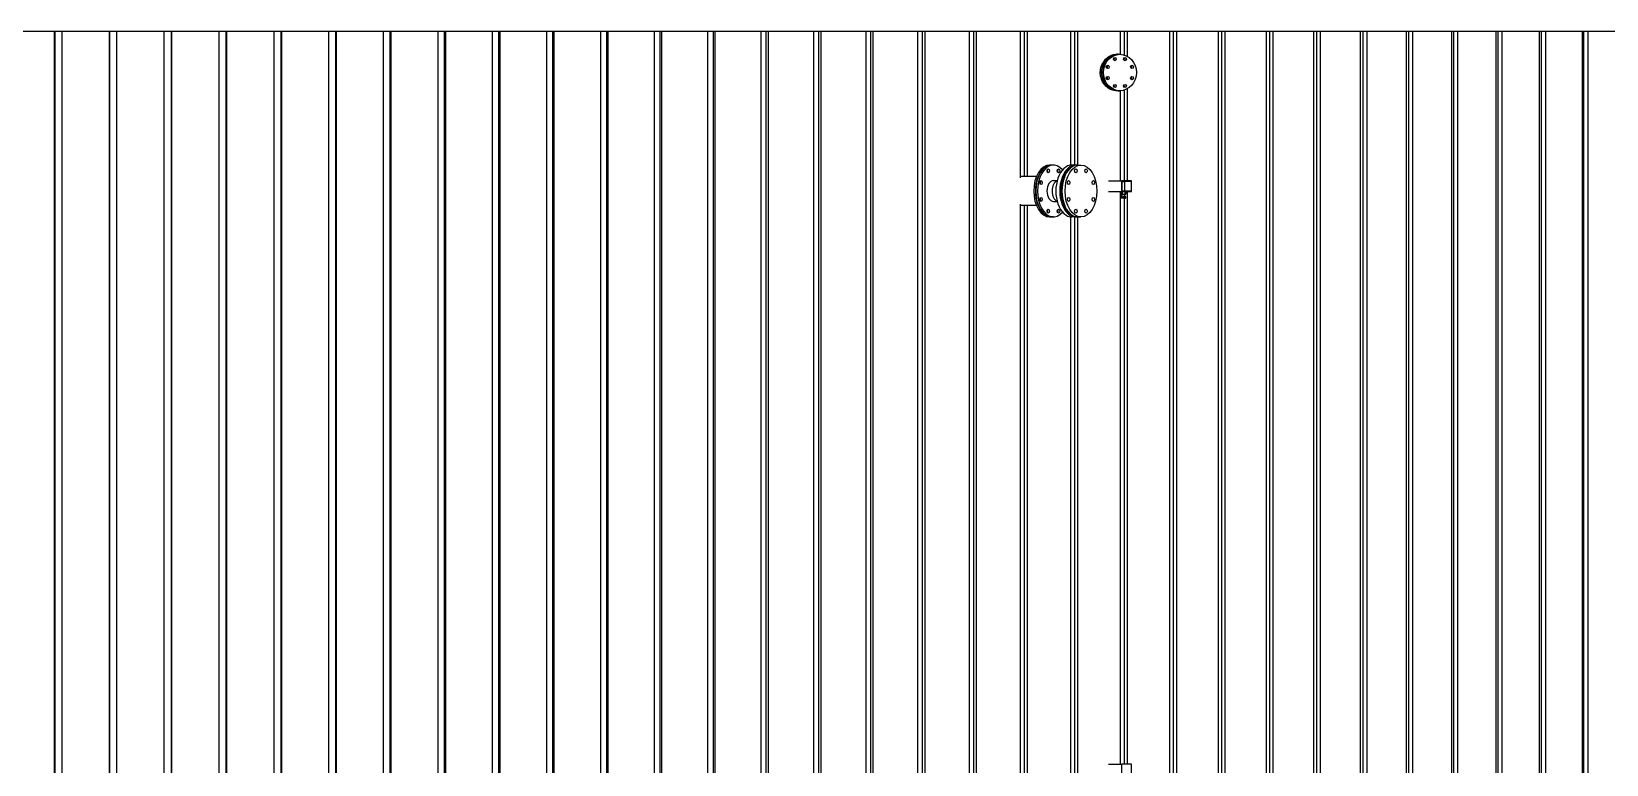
# Model space of a CAD drawing. Header units: millimetres. Extents: x 0 to 157650, y 0 to 89100.
# Drawn here: x 25553 to 34197, y 73149 to 77170 of the extents above; entities that cross this region are included whole.
import ezdxf

# ---------------------------------------------------------------- set-up
doc = ezdxf.new("R2010")
doc.units = ezdxf.units.MM
doc.header["$LTSCALE"] = 150
doc.layers.add('Visible', color=7, linetype='Continuous', lineweight=25)

msp = doc.modelspace()

# ---------------------------------------------------------------- linework, layer by layer
at = {"layer": 'Visible', "color": 9, "true_color": 0xc0c0c0}
for p, q in [((35393, 77170.4), (18587.2, 77170.4)), ((25678.8, 55508.9), (25678.8, 77170.4)), ((25680.5, 77170.4), (25680.5, 55508.9)), ((25718.7, 77170.4), (25718.7, 55508.9)), ((25980, 55508.9), (25980, 77170.4)), ((25980.8, 77170.4), (25980.8, 55508.9)), ((26019.9, 77170.4), (26019.9, 55508.9)), ((26281.3, 55508.9), (26281.3, 77170.4)), ((26321.3, 55508.9), (26321.3, 77170.4)), ((26321.3, 77170.4), (26321.3, 55508.9)), ((26582.7, 55508.9), (26582.7, 77170.4)), ((26621.8, 55508.9), (26621.8, 77170.4)), ((26622.7, 77170.4), (26622.7, 55508.9)), ((26883.9, 55508.9), (26883.9, 77170.4)), ((26922.1, 55508.9), (26922.1, 77170.4)), ((26923.9, 77170.4), (26923.9, 55508.9)), ((27184.8, 55508.9), (27184.8, 77170.4)), ((27222.1, 55508.9), (27222.1, 77170.4)), ((27224.7, 77170.4), (27224.7, 55508.9)), ((27485.1, 55508.9), (27485.1, 77170.4)), ((27521.4, 55508.9), (27521.4, 77170.4)), ((27524.9, 77170.4), (27524.9, 55508.9)), ((27784.7, 55508.9), (27784.7, 77170.4)), ((27820, 55508.9), (27820, 77170.4)), ((27824.4, 77170.4), (27824.4, 55508.9)), ((28083.3, 55508.9), (28083.3, 77170.4)), ((28117.7, 55508.9), (28117.7, 77170.4)), ((28122.9, 77170.4), (28122.9, 55508.9)), ((28380.9, 55508.9), (28380.9, 77170.4)), ((28414.3, 55508.9), (28414.3, 77170.4)), ((28420.3, 77170.4), (28420.3, 55508.9)), ((28677.2, 55508.9), (28677.2, 77170.4)), ((28709.5, 55508.9), (28709.5, 77170.4)), ((28716.4, 77170.4), (28716.4, 55508.9)), ((28972, 55508.9), (28972, 77170.4)), ((29003.3, 55508.9), (29003.3, 77170.4)), ((29011, 77170.4), (29011, 55508.9)), ((29265.2, 55508.9), (29265.2, 77170.4)), ((29295.4, 55508.9), (29295.4, 77170.4)), ((29304, 77170.4), (29304, 55508.9)), ((29556.6, 55508.9), (29556.6, 77170.4)), ((29585.7, 55508.9), (29585.7, 77170.4)), ((29595.1, 77170.4), (29595.1, 55508.9)), ((29846, 55508.9), (29846, 77170.4)), ((29873.9, 55508.9), (29873.9, 77170.4)), ((29884.2, 77170.4), (29884.2, 55508.9)), ((30133.2, 55508.9), (30133.2, 77170.4)), ((30160, 55508.9), (30160, 77170.4)), ((30171.1, 77170.4), (30171.1, 55508.9)), ((30418, 55508.9), (30418, 77170.4)), ((30443.7, 55508.9), (30443.7, 77170.4)), ((30455.6, 77170.4), (30455.6, 55508.9)), ((30700.3, 55508.9), (30700.3, 77170.4)), ((30724.9, 55508.9), (30724.9, 77170.4)), ((30737.6, 77170.4), (30737.6, 55508.9)), ((30980, 76367.3), (30980, 77170.4)), ((31003.3, 76374.9), (31003.3, 77170.4)), ((31016.8, 77170.4), (31016.8, 76374.9)), ((31256.7, 76437.6), (31256.7, 77170.4)), ((31278.9, 76437.9), (31278.9, 77170.4)), ((31293.2, 77170.4), (31293.2, 76437.8)), ((31530.4, 77045.3), (31530.4, 77170.4)), ((31551.4, 77041.5), (31551.4, 77170.4)), ((31566.5, 77170.4), (31566.5, 77035)), ((31800.9, 72374.9), (31800.9, 77170.4)), ((31820.7, 72374.9), (31820.7, 77170.4)), ((31836.6, 77170.4), (31836.6, 72374.9)), ((32068.1, 55508.9), (32068.1, 77170.4)), ((32086.6, 55508.9), (32086.6, 77170.4)), ((32103.3, 77170.4), (32103.3, 55508.9)), ((32331.7, 59289.5), (32331.7, 77170.4)), ((32349, 59289.5), (32349, 77170.4)), ((32366.4, 77170.4), (32366.4, 59286.5)), ((32591.6, 59238.9), (32591.6, 77170.4)), ((32607.7, 59238.9), (32607.7, 77170.4)), ((32625.8, 77170.4), (32625.8, 59238.9)), ((32847.7, 59133.4), (32847.7, 77170.4)), ((32862.5, 59133.4), (32862.5, 77170.4)), ((32881.3, 77170.4), (32881.3, 59133.4)), ((33099.7, 59140), (33099.7, 77170.4)), ((33113.2, 55508.9), (33113.2, 77170.4)), ((33132.8, 77170.4), (33132.8, 55508.9)), ((33347.6, 55508.9), (33347.6, 77170.4)), ((33359.9, 55508.9), (33359.9, 77170.4)), ((33380.2, 77170.4), (33380.2, 55508.9)), ((33591.2, 55508.9), (33591.2, 77170.4)), ((33602.1, 55508.9), (33602.1, 77170.4)), ((33623.1, 77170.4), (33623.1, 55508.9)), ((33830.3, 55508.9), (33830.3, 77170.4)), ((33839.9, 55508.9), (33839.9, 77170.4)), ((33861.6, 77170.4), (33861.6, 55508.9)), ((34064.7, 55508.9), (34064.7, 77170.4)), ((34073.1, 55508.9), (34073.1, 77170.4)), ((34095.5, 77170.4), (34095.5, 55508.9)), ((31566.5, 76855.8), (31566.5, 76351.9)), ((31530.4, 76351.9), (31530.4, 76845.5)), ((31551.4, 76351.9), (31551.4, 76849.3)), ((31530.4, 73151.9), (31530.4, 76291.9)), ((31551.4, 73151.9), (31551.4, 76255.9)), ((31566.5, 76291.9), (31566.5, 73151.9)), ((30980, 55508.9), (30980, 76223.4)), ((31003.3, 55508.9), (31003.3, 76215.9)), ((31016.8, 76215.9), (31016.8, 55508.9)), ((31256.7, 55508.9), (31256.7, 76153.2)), ((31278.9, 55508.9), (31278.9, 76152.9)), ((31293.2, 76152.9), (31293.2, 55508.9))]:
    msp.add_line(p, q, dxfattribs=at)
at = {"layer": 'Visible'}
for p, q in [((31514.9, 77045.4), (31510, 77045.4)), ((31517.8, 77045.4), (31526.4, 77045.4)), ((31514.9, 76845.4), (31510, 76845.4)), ((31517.8, 76845.4), (31526.4, 76845.4)), ((31150.2, 76437.9), (31140.7, 76437.9)), ((31161.3, 76437.9), (31151.8, 76437.9)), ((31283.7, 76437.9), (31262.4, 76437.9)), ((31295.6, 76437.9), (31312.9, 76437.9)), ((31068.2, 76374.9), (30984.1, 76374.9)), ((31161.3, 76352.4), (31182.3, 76352.4)), ((31464.8, 76351.9), (31537.7, 76351.9)), ((31535.9, 76349.9), (31535.9, 76293.9)), ((31588.4, 76351.9), (31537.7, 76351.9)), ((31538.6, 76348.9), (31587.5, 76348.9)), ((31538.6, 76294.9), (31538.6, 76348.9)), ((31539, 76345.9), (31538.6, 76345.5)), ((31554, 76344.9), (31538.6, 76344.9)), ((31553, 76345.9), (31539, 76345.9)), ((31553, 76345.9), (31554, 76344.9)), ((31554, 76294.9), (31554, 76344.9)), ((31587.5, 76348.9), (31587.5, 76294.9)), ((31590.2, 76293.9), (31590.2, 76349.9)), ((31464.8, 76291.9), (31537.7, 76291.9)), ((31532.2, 76291.2), (31532.2, 76278.1)), ((31532.5, 76256.6), (31532.5, 76265.1)), ((31532.5, 76265.1), (31534.5, 76265.1)), ((31534, 76291.9), (31532.7, 76291.4)), ((31534, 76277.4), (31532.7, 76277.9)), ((31534, 76255.9), (31533.5, 76256.1)), ((31534, 76277.4), (31536.1, 76277.4)), ((31558, 76265.9), (31534, 76265.9)), ((31534, 76265.1), (31534, 76265.9)), ((31534.5, 76255.9), (31534, 76255.9)), ((31534.5, 76265.1), (31536.5, 76265.1)), ((31543.3, 76255.9), (31534.5, 76255.9)), ((31536.1, 76277.4), (31546.9, 76277.4)), ((31536.5, 76265.1), (31543.3, 76265.1)), ((31536.5, 76256.6), (31536.5, 76265.1)), ((31537.7, 76291.9), (31588.4, 76291.9)), ((31538, 76265.9), (31538, 76277.4)), ((31587.5, 76294.9), (31538.6, 76294.9)), ((31540, 76278.1), (31540, 76291.2)), ((31543.3, 76265.1), (31550, 76265.1)), ((31554.8, 76255.9), (31543.3, 76255.9)), ((31546.9, 76277.4), (31556.8, 76277.4)), ((31550, 76256.6), (31550, 76265.1)), ((31550, 76265.1), (31554.8, 76265.1)), ((31553.8, 76291.2), (31553.8, 76278.1)), ((31554, 76265.9), (31554, 76277.4)), ((31554.8, 76265.1), (31559.5, 76265.1)), ((31558, 76255.9), (31554.8, 76255.9)), ((31556.8, 76277.4), (31558, 76277.4)), ((31558, 76291.9), (31559.3, 76291.4)), ((31558, 76277.4), (31559.3, 76277.9)), ((31558, 76265.1), (31558, 76265.9)), ((31558, 76255.9), (31558.5, 76256.1)), ((31559.5, 76256.6), (31559.5, 76265.1)), ((31559.8, 76291.2), (31559.8, 76278.1)), ((31068.2, 76215.9), (30984.1, 76215.9)), ((31161.3, 76238.4), (31182.3, 76238.4)), ((31150.2, 76152.9), (31140.7, 76152.9)), ((31161.3, 76152.9), (31151.8, 76152.9)), ((31283.7, 76152.9), (31262.4, 76152.9)), ((31295.6, 76152.9), (31312.9, 76152.9)), ((31464.8, 73151.9), (31537.7, 73151.9)), ((31535.9, 73149.9), (31535.9, 73093.9)), ((31588.4, 73151.9), (31537.7, 73151.9)), ((31590.2, 73093.9), (31590.2, 73149.9))]:
    msp.add_line(p, q, dxfattribs=at)
for centre, major_axis, ratio, start_param, end_param in [((31514.9, 76945.4), (0, -100), 0.904442, 3.125083, 6.299694), ((31517.8, 76945.4), (0, 100), 0.904442, 0, 3.141593), ((31490.2, 77019.3), (0, 9), 0.904442, 3.693223, 5.731555), ((31545.5, 77019.3), (0, 9), 0.904442, 3.693223, 5.731555), ((31451, 76976), (0, 9), 0.904442, 3.693223, 5.731555), ((31584.7, 76976), (0, 9), 0.904442, 3.693223, 5.731555), ((31451, 76914.8), (0, 9), 0.904442, 3.693223, 5.731555), ((31490.2, 76871.5), (0, 9), 0.904442, 3.693223, 5.731555), ((31545.5, 76871.5), (0, 9), 0.904442, 3.693223, 5.731555), ((31584.7, 76914.8), (0, 9), 0.904442, 3.693223, 5.731555), ((31140.7, 76295.4), (0, -142.5), 0.613271, 3.141593, 6.283185), ((31150.2, 76295.4), (0, -142.5), 0.613271, 3.132554, 6.292224), ((31151.8, 76295.4), (0, -142.5), 0.613271, 3.141593, 6.283185), ((31161.3, 76295.4), (0, -142.5), 0.613271, 2.524758, 6.90002), ((31262.4, 76295.4), (0, 142.5), 0.613271, 0, 3.141593), ((31283.7, 76295.4), (0, 142.5), 0.613271, 6.215345, 9.492618), ((31283.7, 76295.4), (0, 134.5), 0.613271, 0.362469, 2.779123), ((31295.6, 76295.4), (0, 142.5), 0.613271, 0, 3.141593), ((31150.2, 76295.4), (0, 109), 0.613271, 1.109405, 1.201495), ((31082.2, 76341.3), (0, -11.5), 0.613271, 1.459748, 2.19555), ((31083.8, 76341.3), (0, 11), 0.613271, 3.920536, 5.504242), ((31161.3, 76295.4), (0, -57), 0.613271, 3.141593, 6.283185), ((31122.1, 76406.2), (0, -11.5), 0.613271, 0.946042, 2.19555), ((31123.6, 76406.2), (0, 11), 0.613271, 3.920536, 5.504242), ((31189, 76295.4), (0, 57.1), 0.613271, 0.201066, 2.940527), ((31178.4, 76406.2), (0, -11.5), 0.613271, 0.946042, 2.19555), ((31180, 76406.2), (0, 11), 0.613271, 3.920536, 5.504242), ((31268.7, 76295.4), (0, 106), 0.613271, 0.879546, 2.262046), ((31200.7, 76341.3), (0, -10.7), 0.613271, 0.595886, 1.891456), ((31240.5, 76406.2), (0, 10.7), 0.613271, 1.875627, 2.299702), ((31234.2, 76406.2), (0, 10.7), 0.613271, 4.731747, 5.056723), ((31240.5, 76406.2), (0, -10.7), 0.613271, 2.202548, 2.397401), ((31537.7, 76349.9), (0, 2), 0.904442, 0, 1.570796), ((31588.4, 76349.9), (0, 2), 0.904442, 4.712389, 6.283185), ((31150.2, 76295.4), (0, 109), 0.613271, 1.940097, 2.032187), ((31082.2, 76249.5), (0, -11.5), 0.613271, 0.946042, 1.681844), ((31083.8, 76249.5), (0, 11), 0.613271, 3.920536, 5.504242), ((31200.7, 76249.5), (0, -10.7), 0.613271, 1.250137, 2.545707), ((31537.7, 76293.9), (0, -2), 0.904442, 4.712389, 6.283185), ((31588.4, 76293.9), (0, -2), 0.904442, 0, 1.570796), ((31122.1, 76184.5), (0, -11.5), 0.613271, 0.946042, 2.19555), ((31123.6, 76184.5), (0, 11), 0.613271, 3.920536, 5.504242), ((31178.4, 76184.5), (0, -11.5), 0.613271, 0.946042, 2.19555), ((31180, 76184.5), (0, 11), 0.613271, 3.920536, 5.504242), ((31240.5, 76184.5), (0, 10.7), 0.613271, 0.841891, 1.265965), ((31234.2, 76184.5), (0, 10.7), 0.613271, 4.368055, 4.693031), ((31240.5, 76184.5), (0, -10.7), 0.613271, 0.744191, 0.939045), ((31537.7, 73149.9), (0, 2), 0.904442, 0, 1.570796), ((31588.4, 73149.9), (0, 2), 0.904442, 4.712389, 6.283185)]:
    msp.add_ellipse(centre, major_axis=major_axis, ratio=ratio, start_param=start_param, end_param=end_param, dxfattribs=at)
for centre, major_axis, ratio in [((31526.4, 76945.4), (0, 100), 0.904442), ((31498.7, 77019.3), (0, 9), 0.904442), ((31554.1, 77019.3), (0, 9), 0.904442), ((31459.5, 76976), (0, 9), 0.904442), ((31593.2, 76976), (0, 9), 0.904442), ((31459.5, 76914.8), (0, -9), 0.904442), ((31498.7, 76871.5), (0, -9), 0.904442), ((31554.1, 76871.5), (0, -9), 0.904442), ((31593.2, 76914.8), (0, -9), 0.904442), ((31312.9, 76295.4), (0, 142.5), 0.613271), ((31093.3, 76341.3), (0, 11), 0.613271), ((31133.1, 76406.2), (0, 11), 0.613271), ((31189.4, 76406.2), (0, 11), 0.613271), ((31244.9, 76341.3), (0, 11), 0.613271), ((31284.8, 76406.2), (0, 11), 0.613271), ((31341.1, 76406.2), (0, 11), 0.613271), ((31380.9, 76341.3), (0, 11), 0.613271), ((31093.3, 76249.5), (0, -11), 0.613271), ((31244.9, 76249.5), (0, -11), 0.613271), ((31380.9, 76249.5), (0, -11), 0.613271), ((31133.1, 76184.5), (0, -11), 0.613271), ((31189.4, 76184.5), (0, -11), 0.613271), ((31284.8, 76184.5), (0, -11), 0.613271), ((31341.1, 76184.5), (0, -11), 0.613271)]:
    msp.add_ellipse(centre, major_axis=major_axis, ratio=ratio, dxfattribs=at)
msp.add_open_spline([(31510, 76845.4), (31500.3, 76845.4), (31490.6, 76847.1), (31472.3, 76853.7), (31463.6, 76858.6), (31448, 76871.2), (31441.2, 76878.9), (31429.9, 76896.2), (31425.6, 76905.9), (31419.9, 76926.4), (31418.5, 76937.1), (31419, 76958.6), (31420.8, 76969.2), (31427.5, 76989.4), (31432.3, 76998.9), (31444.4, 77015.8), (31451.7, 77023.1), (31468, 77034.8), (31477, 77039.3), (31494.1, 77044.2), (31502, 77045.4), (31510, 77045.4)], degree=3, knots=[1.570796, 1.570796, 1.570796, 1.570796, 1.885424, 1.885424, 2.20146, 2.20146, 2.520602, 2.520602, 2.842618, 2.842618, 3.166316, 3.166316, 3.490484, 3.490484, 3.814006, 3.814006, 4.135632, 4.135632, 4.454216, 4.454216, 4.712389, 4.712389, 4.712389, 4.712389], dxfattribs=at)
for points, weights in [([(31536.1, 76291.9), (31534.3, 76291.9), (31532.2, 76291.2)], [1, 1.11576506476, 1.15554960661]), ([(31532.2, 76291.2), (31532.4, 76291.3), (31532.7, 76291.4)], [1.15554960661, 1.14898553609, 1.14035313463]), ([(31532.2, 76278.1), (31534.3, 76277.4), (31536.1, 76277.4)], [1.15554960661, 1.11576506476, 1]), ([(31532.7, 76277.9), (31532.4, 76277.9), (31532.2, 76278.1)], [1.14035313463, 1.14898553609, 1.15554960661]), ([(31534.5, 76255.9), (31533.6, 76255.9), (31532.5, 76256.6)], [1, 1.04818815859, 1.01981541865]), ([(31536.5, 76256.6), (31535.5, 76255.9), (31534.5, 76255.9)], [1.01981541865, 1.04818815859, 1]), ([(31540, 76291.2), (31537.9, 76291.9), (31536.1, 76291.9)], [1.15554960661, 1.11576506476, 1]), ([(31536.1, 76277.4), (31537.9, 76277.4), (31540, 76278.1)], [1, 1.11576506476, 1.15554960661]), ([(31543.3, 76255.9), (31540.1, 76255.9), (31536.5, 76256.6)], [1, 1.04818815859, 1.01981541865]), ([(31546.9, 76291.9), (31543.7, 76291.9), (31540, 76291.2)], [1, 1.11576506476, 1.15554960661]), ([(31540, 76278.1), (31543.7, 76277.4), (31546.9, 76277.4)], [1.15554960661, 1.11576506476, 1]), ([(31550, 76256.6), (31546.4, 76255.9), (31543.3, 76255.9)], [1.01981541865, 1.04818815859, 1]), ([(31553.8, 76291.2), (31550.1, 76291.9), (31546.9, 76291.9)], [1.15554960661, 1.11576506476, 1]), ([(31546.9, 76277.4), (31550.1, 76277.4), (31553.8, 76278.1)], [1, 1.11576506476, 1.15554960661]), ([(31554.8, 76255.9), (31552.6, 76255.9), (31550, 76256.6)], [1, 1.04818815859, 1.01981541865]), ([(31556.8, 76291.9), (31555.4, 76291.9), (31553.8, 76291.2)], [1, 1.11576506476, 1.15554960661]), ([(31553.8, 76278.1), (31555.4, 76277.4), (31556.8, 76277.4)], [1.15554960661, 1.11576506476, 1]), ([(31559.5, 76256.6), (31557, 76255.9), (31554.8, 76255.9)], [1.01981541865, 1.04818815859, 1]), ([(31559.8, 76291.2), (31558.2, 76291.9), (31556.8, 76291.9)], [1.15554960661, 1.11576506476, 1]), ([(31556.8, 76277.4), (31558.2, 76277.4), (31559.8, 76278.1)], [1, 1.11576506476, 1.15554960661]), ([(31558.5, 76256.1), (31559, 76256.2), (31559.5, 76256.6)], [1.02975393193, 1.03279140001, 1.01981541865])]:
    msp.add_rational_spline(points, weights, degree=2, dxfattribs=at)

doc.saveas('drawing.dxf')
